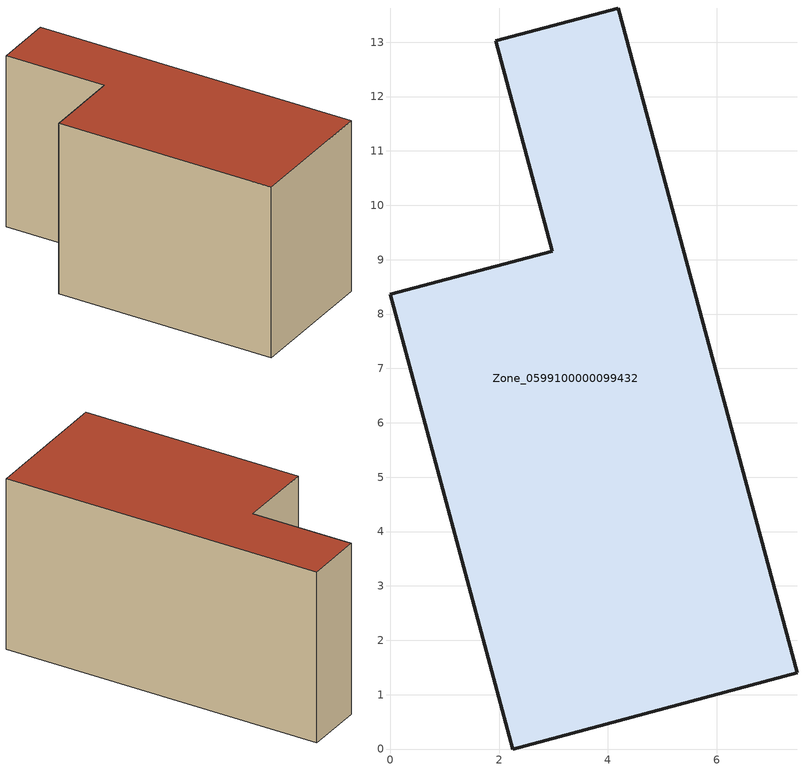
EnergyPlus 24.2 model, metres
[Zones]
Zone_0599100000099432
 floor ground (C_G): 1.94,13.03 4.19,13.63 7.48,1.4 2.25,0 0,8.36 2.98,9.16 z0
 wall outside (C_F): 2.25,0 7.48,1.4 4.19,13.63 1.94,13.03 2.98,9.16 0,8.36 2.25,0 z0:6.9
 roof outside (C_R): 4.19,13.63 1.94,13.03 2.98,9.16 0,8.36 2.25,0 7.48,1.4 z6.9
[BUILDING]
Pand.0599100000099432: North Axis=0; Terrain=City; Loads Convergence Tolerance Value=0.04; Temperature Convergence Tolerance Value=0.4; Solar Distribution=FullExterior; Maximum Number of Warmup Days=25; Minimum Number of Warmup Days=1
[Site:Location]
Rotterdam.The.Hague.AP_ZH_NLD Design_Conditions: Latitude=51.96; Longitude=4.45; Time Zone=1; Elevation=-4.5
[SITE:GROUNDTEMPERATURE:BUILDINGSURFACE]
18, 18, 18, 18, 18, 18, 18, 18, 18, 18, 18, 18
[MATERIAL] Thermal Absorptance=0.9; Solar Absorptance=0.7; Visible Absorptance=0.7
Name | Roughness | Thickness | Conductivity | Density | Specific Heat
G.TI.1975-1991 | MediumSmooth | 0.15 | 0.288461 | 540 | 1210
F.TI.1975-1991 | Rough | 0.3 | 0.230769 | 1920 | 840
R.TI.1975-1991 | MediumRough | 0.2 | 0.153846 | 1500 | 1000
[CONSTRUCTION]
C_G: G.TI.1975-1991
C_F: F.TI.1975-1991
C_R: R.TI.1975-1991
[ZONE]
Zone_0599100000099432: Type=1; Multiplier=1; Ceiling Height=Autocalculate; Volume=Autocalculate; Floor Area=autocalculate; Part of Total Floor Area=Yes
[ZONEINFILTRATION:DESIGNFLOWRATE]
Infil_Zone_0599100000099432: Zone or ZoneList or Space or SpaceList=Zone_0599100000099432; Schedule=AlwaysOn; Design Flow Rate Calculation Method=Flow/Area; Flow Rate per Floor Area=0.003; Constant Term Coefficient=1; Temperature Term Coefficient=0; Velocity Term Coefficient=0; Velocity Squared Term Coefficient=0
[HVACTEMPLATE:ZONE:IDEALLOADSAIRSYSTEM]
Zone_0599100000099432: Maximum Heating Supply Air Temperature=50; Minimum Cooling Supply Air Temperature=13; Maximum Heating Supply Air Humidity Ratio=0.0156; Minimum Cooling Supply Air Humidity Ratio=0.0077; Heating Limit=NoLimit; Cooling Limit=NoLimit; Dehumidification Control Type=ConstantSensibleHeatRatio; Cooling Sensible Heat Ratio=0.7; Dehumidification Setpoint=60; Humidification Control Type=None; Humidification Setpoint=30; Outdoor Air Method=None; Outdoor Air Flow Rate per Person=0.00944; Outdoor Air Flow Rate per Zone Floor Area=0; Outdoor Air Flow Rate per Zone=0; Demand Controlled Ventilation Type=None; Outdoor Air Economizer Type=NoEconomizer; Heat Recovery Type=None; Sensible Heat Recovery Effectiveness=0.7; Latent Heat Recovery Effectiveness=0.65
[ZONECONTROL:THERMOSTAT]
ThermostatControl_Zone_0599100000099432: Zone or ZoneList=Zone_0599100000099432; Control Type Schedule=DualSetpointControlType; Control 1=Thermostat_Zone_0599100000099432; Temperature Difference Between Cutout And Setpoint=0
[THERMOSTATSETPOINT:DUALSETPOINT]
Thermostat_Zone_0599100000099432: Heating Setpoint Temperature Schedule=HeatingSetpoint_Zone_0599100000099432; Cooling Setpoint Temperature Schedule=CoolingSetpoint_Zone_0599100000099432
[SCHEDULE:COMPACT]
HeatingSetpoint_Zone_0599100000099432: Through: 12/31, For: AllDays, Until: 24:00, 21
CoolingSetpoint_Zone_0599100000099432: Through: 12/31, For: AllDays, Until: 24:00, 24
DualSetpointControlType: Through: 12/31, For: AllDays, Until: 24:00, 4
AlwaysOn: Through: 12/31, For: AllDays, Until: 24:00, 1
